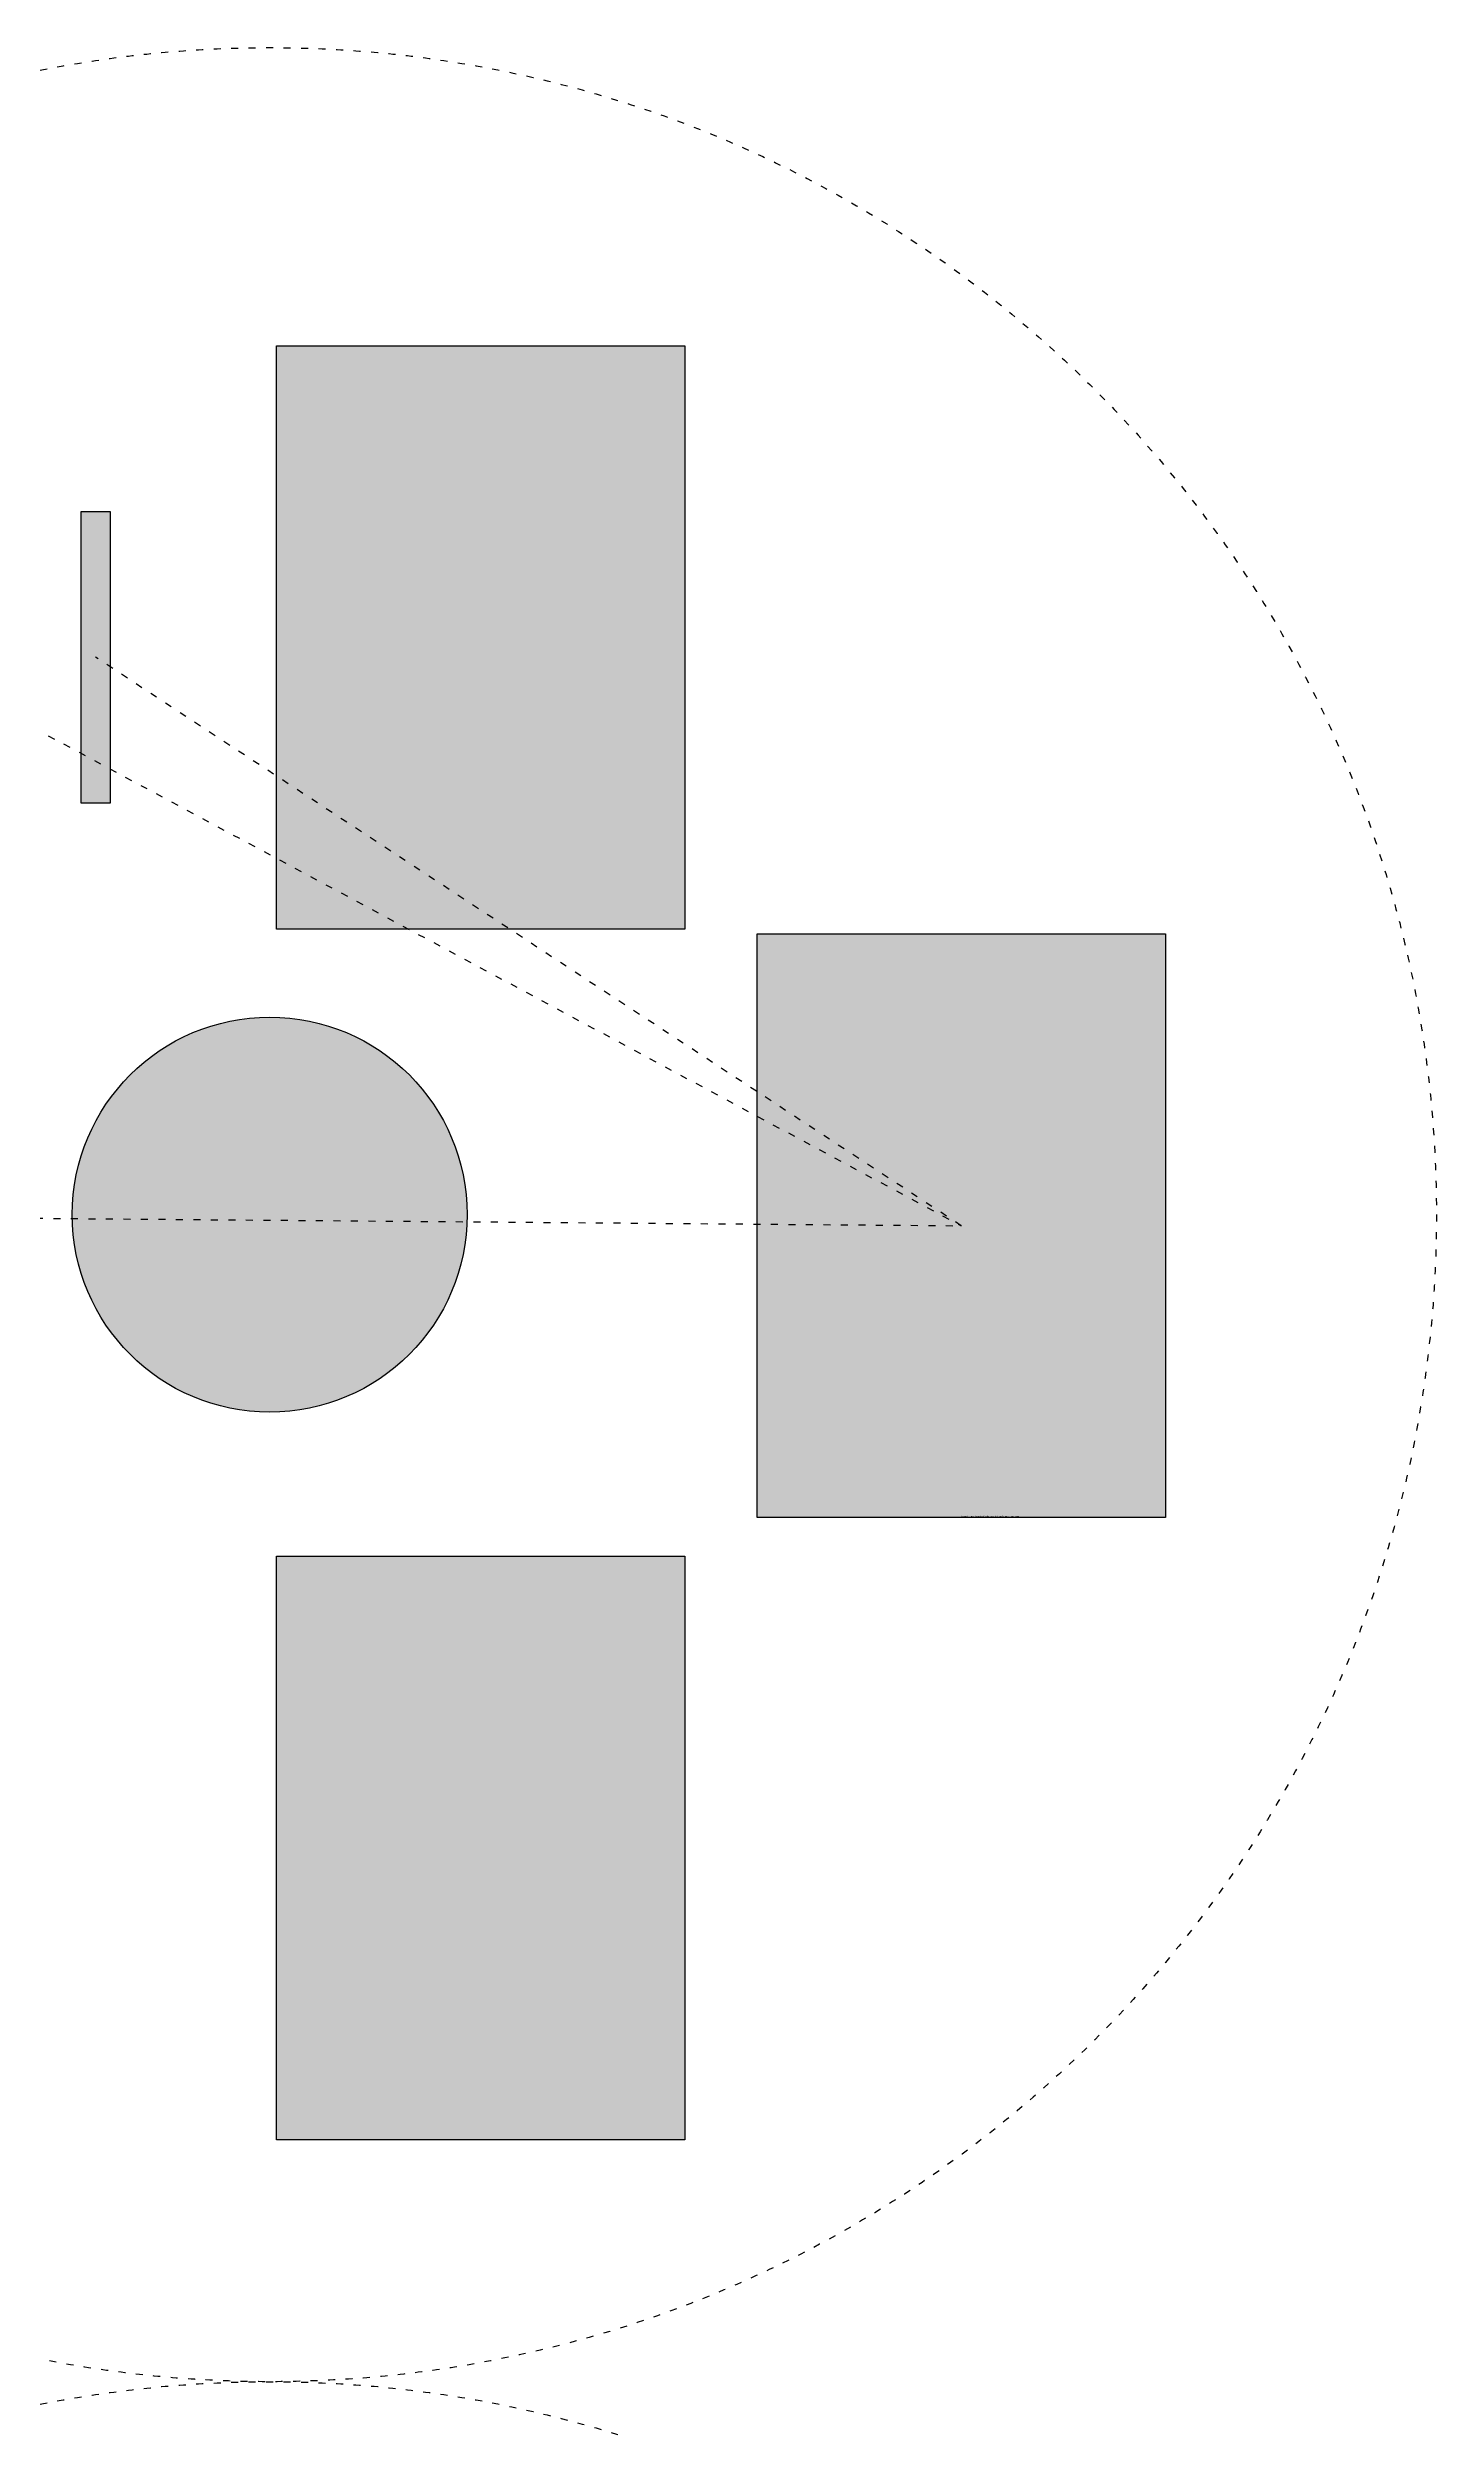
# Model space of a CAD drawing. Header units: millimetres. Extents: x 851 to 5074, y 119 to 8119.
# Drawn here: x 2694 to 5074, y 4039 to 8119 of the extents above; entities that cross this region are included whole.
import ezdxf

# ---------------------------------------------------------------- set-up
doc = ezdxf.new("R2010")
doc.units = ezdxf.units.MM
doc.linetypes.add('ACAD_ISO03W100', pattern=[30, 12, -18])
doc.layers.get('0').update_dxf_attribs({"color": 30})
for name, color, linetype in [('Capa1', 62, 'ACAD_ISO03W100'), ('Capa2', 31, 'Continuous'), ('Capa3', 151, 'Continuous'), ('Salida', 211, 'Continuous'), ('trayectoria', 250, 'ACAD_ISO03W100')]:
    doc.layers.add(name, color=color, linetype=linetype)
doc.styles.get("Standard").update_dxf_attribs({"font": 'arial.ttf'})
pattern_1 = [(0, (0, 0), (0, 6.985), [5.08, -1.905]), (90, (0, 0), (-6.985, 4e-16), [5.08, -1.905])]

msp = doc.modelspace()

# ---------------------------------------------------------------- hatches: boundary and pattern name
at = {"layer": 'Capa2', "true_color": 0xd19cc7}
h = msp.add_hatch(dxfattribs=at)
h.set_pattern_fill('ANGLE', color=9)
h.set_pattern_definition(pattern_1)
h.paths.add_polyline_path([(3786, 7608.4), (3086, 7608.4), (3086, 6871), (3485.9, 6608.4), (3786, 6608.4)])
h.paths.add_polyline_path([(3086, 6871), (3086, 6730.1), (3312.8, 6608.4), (3485.9, 6608.4)], flags=17)
h.paths.add_polyline_path([(3086, 6730.1), (3086, 6608.4), (3312.8, 6608.4)], flags=16)
h.paths.add_polyline_path([(4609.8, 6600.3), (3909.8, 6600.3), (3909.8, 6330.1), (4259.8, 6100.3), (3909.8, 6103.2), (3909.8, 5600.3), (4609.8, 5600.3)])
h.paths.add_polyline_path([(3786, 5533.8), (3086, 5533.8), (3086, 4533.8), (3786, 4533.8)])
h.paths.add_polyline_path([(3909.8, 6288.1), (3909.8, 6103.2), (4259.8, 6100.3)], flags=16)
h.paths.add_polyline_path([(3909.8, 6330.1), (3909.8, 6288.1), (4259.8, 6100.3)], flags=17)
h.paths.add_polyline_path([(4258.9, 5599.7), (4359.3, 5599.7), (4359.3, 5604.9), (4258.9, 5604.9)], flags=9)
at = {"layer": 'Capa2', "true_color": 0xadddf7}
h = msp.add_hatch(dxfattribs=at)
h.set_pattern_fill('ANGLE', color=141)
h.set_pattern_definition(pattern_1)
h.paths.add_polyline_path([(2651, 7424.5), (2051, 7424.5), (2051, 6824.5), (2651, 6824.5)])
h.paths.add_polyline_path([(2801, 7324.5), (2751, 7324.5), (2751, 6824.5), (2801, 6824.5)])
h.paths.add_polyline_path([(2651, 1414.1), (2051, 1414.1), (2051, 814.1), (2651, 814.1)])
h.paths.add_polyline_path([(2801, 1414.1), (2751, 1414.1), (2751, 914.1), (2801, 914.1)])
at = {"layer": 'Capa2'}
h = msp.add_hatch(dxfattribs=at)
h.set_pattern_fill('ANGLE', color=256)
h.set_pattern_definition(pattern_1)
h.paths.add_polyline_path([(3909.8, 5600.3), (4609.8, 5600.3), (4609.8, 6600.3), (3909.8, 6600.3)])
h.paths.add_polyline_path([(4609.8, 1638.2), (4609.8, 2638.2), (3909.8, 2638.2), (3909.8, 1638.2)])
at = {"layer": 'Capa2', "true_color": 0xf26722}
h = msp.add_hatch(dxfattribs=at)
h.set_pattern_fill('ANGLE', color=30)
h.set_pattern_definition(pattern_1)
h.paths.add_polyline_path([(3412.9, 6119.3, 1), (2735.9, 6119.3, 1)])
h.paths.add_polyline_path([(2735.9, 2119.3, 1), (3412.9, 2119.3, 1)])

# ---------------------------------------------------------------- linework, layer by layer
msp.add_circle((3074.4, 6119.3), 338.5)
at = {"layer": 'Capa1'}
for centre in [(3074.4, 6119.3), (3074.4, 2119.3)]:
    msp.add_circle(centre, 2000, dxfattribs=at)
at = {"layer": 'Capa3'}
msp.add_lwpolyline([(2751, 7324.5), (2801, 7324.5), (2801, 6824.5), (2751, 6824.5)], close=True, dxfattribs=at)
at = {"layer": 'Salida'}
for points in [[(3086, 7608.4), (3786, 7608.4), (3786, 6608.4), (3086, 6608.4)], [(3909.8, 6600.3), (4609.8, 6600.3), (4609.8, 5600.3), (3909.8, 5600.3)], [(3086, 5533.8), (3786, 5533.8), (3786, 4533.8), (3086, 4533.8)]]:
    msp.add_lwpolyline(points, close=True, dxfattribs=at)
at = {"layer": 'trayectoria'}
for p, q in [((2351, 7124.5), (4259.8, 6100.3)), ((4259.8, 6100.3), (2776, 7074.5)), ((1773.6, 6120.4), (4259.8, 6100.3))]:
    msp.add_line(p, q, dxfattribs=at)

# ---------------------------------------------------------------- texts
at = {"layer": 'Capa2', "insert": (4259.8, 5603.6), "char_height": 2.5, "width": 103.736, "attachment_point": 1}
msp.add_mtext('Proyecto de automatización de manufactura de losas cerámicas', dxfattribs=at)

doc.saveas('drawing.dxf')
